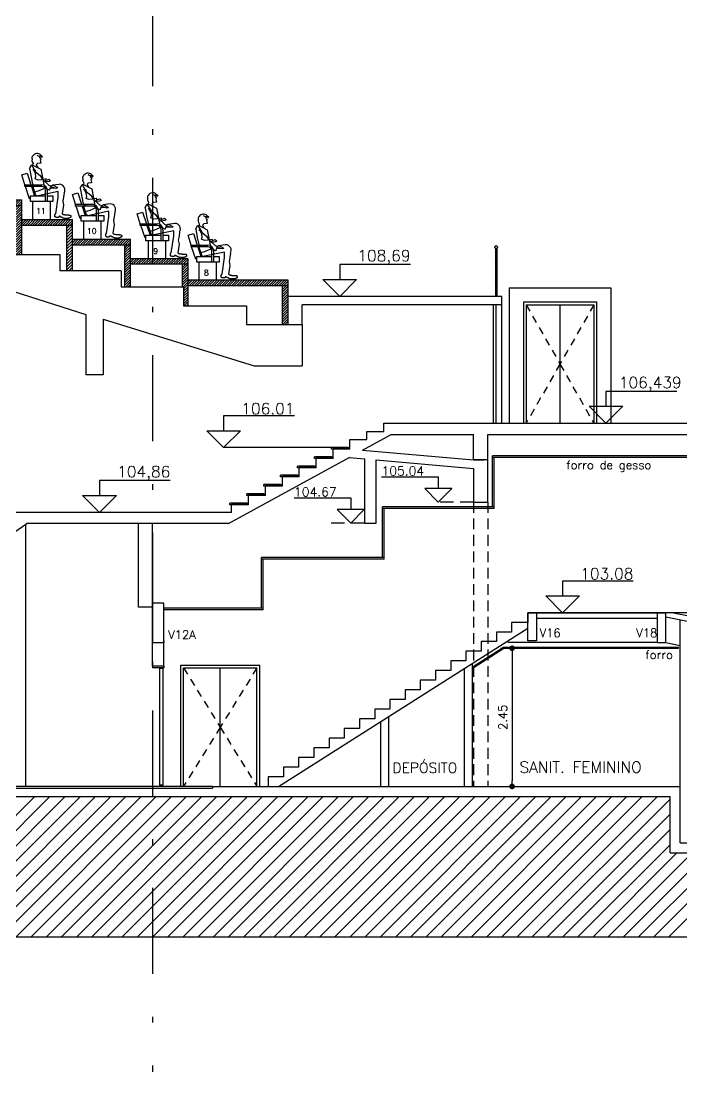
# Model space of a CAD drawing. Extents: x -14 to 107, y -33 to 53.
# Drawn here: x 41.48 to 53.2, y 22.42 to 41.05 of the extents above; entities that cross this region are included whole.
import ezdxf
from ezdxf.enums import TextEntityAlignment as Align

# ---------------------------------------------------------------- set-up
doc = ezdxf.new("R2010")
doc.units = 0
doc.header["$LTSCALE"] = 1.5
doc.header["$MEASUREMENT"] = 0
for name, pattern in [('08CORTEF$0$DASHDOT', [25.4, 12.7, -6.35, 0, -6.35]), ('08CORTEF$0$HIDDEN', [0.375, 0.25, -0.125]), ('08CORTEF$0$HIDDEN2', [4.7625, 3.175, -1.5875])]:
    doc.linetypes.add(name, pattern=pattern)
doc.layers.get('0').update_dxf_attribs({"linetype": 'CONTINUOUS'})
doc.layers.get('DEFPOINTS').update_dxf_attribs({"linetype": 'CONTINUOUS'})
for name, color, linetype in [('08CORTEF$0$A-DSN-16', 6, 'CONTINUOUS'), ('08CORTEF$0$A-ESTRUTURA', 4, 'CONTINUOUS'), ('08CORTEF$0$A-FORRO', 2, 'CONTINUOUS'), ('08CORTEF$0$A-HACHURA', 1, 'CONTINUOUS'), ('08CORTEF$0$A-MOBILIA', 1, 'CONTINUOUS'), ('08CORTEF$0$A-PAREDE', 3, 'CONTINUOUS'), ('08CORTEF$0$A-PISO', 7, 'CONTINUOUS'), ('08CORTEF$0$A-PORTAS', 7, 'CONTINUOUS'), ('08CORTEF$0$COTAS', 1, 'CONTINUOUS'), ('08CORTEF$0$EIXOS', 32, '08CORTEF$0$DASHDOT'), ('08CORTEF$0$ESTRUT-EXIST', 7, '08CORTEF$0$HIDDEN'), ('08CORTEF$0$HACHURA1', 1, 'CONTINUOUS'), ('08CORTEF$0$N-LNHVISTA', 2, 'CONTINUOUS'), ('08CORTEF$0$N-NOTACOES', 7, 'CONTINUOUS'), ('08CORTEF$0$N-TEXTO', 2, 'CONTINUOUS'), ('08CORTEF$0$P-PESSOA', 7, 'CONTINUOUS'), ('08CORTEF$0$PILARNOVO', 4, 'CONTINUOUS')]:
    doc.layers.add(name, color=color, linetype=linetype)
doc.styles.add('08CORTEF$0$COTA', font='simplex.shx')
doc.styles.add('08CORTEF$0$REGUA-080', font='simplex.shx', dxfattribs={"height": 0.2})
doc.styles.add('08CORTEF$0$ROMANS', font='romans')
doc.dimstyles.new('08CORTEF$0$DG060-1', dxfattribs={"dimscale": 0.1, "dimtxt": 1.5, "dimasz": 1, "dimexe": 2, "dimexo": 2.5, "dimgap": 0.9, "dimtad": 1, "dimzin": 0, "dimtxsty": '08CORTEF$0$COTA', "dimblk": 'DOT', "dimcen": 0.09, "dimclrd": 1, "dimclre": 1, "dimclrt": 2, "dimazin": 3, "dimtfac": 1, "dimtdec": 4, "dimtix": 1, "dimtmove": 0, "dimatfit": 3, "dimtvp": 2, "dimtolj": 1, "dimtzin": 0})
pattern_1 = [(45, (29.013647, 25.90768), (-0.022097087, 0.022097087), [])]

# ---------------------------------------------------------------- blocks, each defined once
blk = doc.blocks.new('08CORTEF$0$N-1903')
at = {"layer": '08CORTEF$0$N-NOTACOES', "color": 1}
for p, q in [((0.01255, 0.00562), (0, 0.00562)), ((0, 0.00562), (0, 0.003)), ((-0.003, 0.003), (0.003, 0.003)), ((0, 0), (-0.003, 0.003)), ((0.003, 0.003), (0, 0))]:
    blk.add_line(p, q, dxfattribs=at)
at = {"layer": '08CORTEF$0$N-NOTACOES', "color": 2, "style": '08CORTEF$0$ROMANS'}
blk.add_attdef('COTAC', text='', height=0.002, dxfattribs=at).set_placement((0.00785, 0.00691), align=Align.MIDDLE)
blk = doc.blocks.new('DOT')
at = {"color": 0, "linetype": 'BYBLOCK'}
blk.add_line((-0.5, 0), (-1, 0), dxfattribs=at)
at = {"color": 0, "linetype": 'BYBLOCK', "const_width": 0.5}
blk.add_lwpolyline([(-0.25, 0, 1), (0.25, 0, 1)], format="xyb", close=True, dxfattribs=at)
blk = doc.blocks.new('*D18')
at = {"color": 1, "linetype": 'BYBLOCK'}
for p, q in [((49.985, 29.93), (49.99, 29.93)), ((50.19, 29.83), (50.19, 27.58)), ((49.985, 27.48), (49.99, 27.48))]:
    blk.add_line(p, q, dxfattribs=at)
at = {"layer": 'DEFPOINTS', "color": 0, "linetype": 'BYBLOCK'}
for p in [(50.235, 29.93), (50.19, 27.48), (50.235, 27.48)]:
    blk.add_point(p, dxfattribs=at)
at = {"color": 1, "linetype": 'BYBLOCK', "xscale": 0.1, "yscale": 0.1, "zscale": 0.1}
for p, rotation in [((50.19, 29.93), 90), ((50.19, 27.48), 270)]:
    blk.add_blockref('DOT', p, dxfattribs=dict(at, rotation=rotation))
at = {"color": 2, "linetype": 'BYBLOCK', "insert": (50.025, 28.705), "char_height": 0.15, "attachment_point": 5, "rotation": 90, "style": '08CORTEF$0$COTA'}
blk.add_mtext('\\A1;2.45', dxfattribs=at)
blk = doc.blocks.new('_DOT')
at = {"color": 0, "linetype": 'BYBLOCK'}
blk.add_line((-0.5, 0), (-1, 0), dxfattribs=at)
at = {"color": 0, "linetype": 'BYBLOCK', "const_width": 0.5}
blk.add_lwpolyline([(-0.25, 0, 1), (0.25, 0, 1)], format="xyb", close=True, dxfattribs=at)
blk = doc.blocks.new('08CORTEF$0$PESSOA')
at = {"layer": '08CORTEF$0$A-MOBILIA'}
for p, q in [((-0.974, 0.794), (-0.879, 0.824)), ((-0.92, 0.618), (-0.974, 0.794)), ((-0.879, 0.824), (-0.812, 0.618)), ((-0.92, 0.588), (-0.92, 0.618)), ((-0.92, 0.618), (-0.62, 0.618)), ((-0.62, 0.588), (-0.92, 0.588)), ((-0.836, 0.368), (-0.91, 0.588)), ((-0.82, 0.418), (-0.55, 0.418)), ((-0.82, 0.318), (-0.82, 0.418)), ((-0.55, 0.318), (-0.55, 0.518)), ((-0.52, 0.518), (-0.52, 0.318)), ((-0.52, 0.418), (-0.42, 0.418)), ((-0.42, 0.418), (-0.42, 0.318)), ((-0.82, 0.368), (-0.836, 0.368)), ((-0.42, 0.318), (-0.82, 0.318)), ((-0.78, 0.318), (-0.78, 0)), ((-0.472, 0.318), (-0.472, 0))]:
    blk.add_line(p, q, dxfattribs=at)
at = {"layer": '08CORTEF$0$A-MOBILIA', "extrusion": (5.54832e-28, 1, 0)}
for p, q in [((-0.802, 0.588), (-0.747, 0.418)), ((-0.785, 0.601), (-0.73, 0.431))]:
    blk.add_line(p, q, dxfattribs=at)
at = {"layer": '08CORTEF$0$A-MOBILIA'}
for radius in [0.1, 0.07]:
    blk.add_arc((-0.62, 0.518), radius, 0, 90, dxfattribs=at)
at = {"layer": '08CORTEF$0$P-PESSOA'}
for p, q in [((-0.637, 1.108), (-0.698, 1.138)), ((-0.604, 1.12), (-0.642, 1.136)), ((-0.642, 1.136), (-0.613, 1.101)), ((-0.637, 1.144), (-0.604, 1.12)), ((-0.613, 1.101), (-0.637, 1.12)), ((-0.637, 1.12), (-0.637, 1.108)), ((-0.835, 0.903), (-0.803, 0.969)), ((-0.803, 0.969), (-0.778, 0.974)), ((-0.789, 0.973), (-0.633, 0.893)), ((-0.774, 0.996), (-0.778, 0.974)), ((-0.715, 0.973), (-0.687, 0.921)), ((-0.635, 1), (-0.694, 0.995)), ((-0.641, 1.032), (-0.635, 1)), ((-0.633, 0.893), (-0.57, 0.563)), ((-0.57, 0.605), (-0.56, 0.554)), ((-0.307, 0.624), (-0.431, 0.608)), ((-0.327, 0.495), (-0.68, 0.421)), ((-0.387, 0.559), (-0.471, 0.558))]:
    blk.add_line(p, q, dxfattribs=at)
at = {"layer": '08CORTEF$0$P-PESSOA', "linetype": 'CONTINUOUS'}
for p, q in [((-0.655, 1.135), (-0.656, 1.1)), ((-0.694, 0.995), (-0.715, 0.973)), ((-0.656, 1.1), (-0.63, 1.069)), ((-0.63, 1.069), (-0.646, 1.054)), ((-0.646, 1.054), (-0.641, 1.031)), ((-0.835, 0.903), (-0.809, 0.752)), ((-0.809, 0.752), (-0.783, 0.629)), ((-0.755, 0.865), (-0.779, 0.889)), ((-0.725, 0.802), (-0.755, 0.865)), ((-0.733, 0.723), (-0.721, 0.763)), ((-0.729, 0.811), (-0.732, 0.88)), ((-0.721, 0.763), (-0.729, 0.811)), ((-0.783, 0.629), (-0.766, 0.614)), ((-0.766, 0.614), (-0.727, 0.612)), ((-0.681, 0.701), (-0.733, 0.723)), ((-0.615, 0.707), (-0.681, 0.701)), ((-0.542, 0.72), (-0.615, 0.707)), ((-0.55, 0.662), (-0.542, 0.72)), ((-0.668, 0.507), (-0.748, 0.483)), ((-0.56, 0.554), (-0.668, 0.507)), ((-0.37, 0.103), (-0.327, 0.397)), ((-0.327, 0.397), (-0.327, 0.495)), ((-0.233, 0.397), (-0.246, 0.33)), ((-0.222, 0.476), (-0.233, 0.397)), ((-0.233, 0.256), (-0.255, 0.106)), ((-0.246, 0.33), (-0.233, 0.256)), ((-0.384, 0.054), (-0.384, 0.09)), ((-0.384, 0.09), (-0.382, 0.09)), ((-0.382, 0.054), (-0.384, 0.054)), ((-0.382, 0.094), (-0.38, 0.096)), ((-0.382, 0.09), (-0.382, 0.094)), ((-0.382, 0.053), (-0.382, 0.054)), ((-0.38, 0.051), (-0.382, 0.053)), ((-0.38, 0.096), (-0.378, 0.097)), ((-0.378, 0.049), (-0.38, 0.051)), ((-0.378, 0.097), (-0.377, 0.099)), ((-0.377, 0.047), (-0.378, 0.049)), ((-0.377, 0.099), (-0.377, 0.101)), ((-0.377, 0.101), (-0.375, 0.101)), ((-0.375, 0.045), (-0.377, 0.047)), ((-0.375, 0.101), (-0.375, 0.103)), ((-0.375, 0.103), (-0.37, 0.103)), ((-0.375, 0.044), (-0.375, 0.045)), ((-0.373, 0.044), (-0.375, 0.044)), ((-0.371, 0.042), (-0.373, 0.044)), ((-0.371, 0.106), (-0.37, 0.106)), ((-0.368, 0.042), (-0.371, 0.042)), ((-0.368, 0.04), (-0.368, 0.042)), ((-0.366, 0.04), (-0.368, 0.04)), ((-0.364, 0.038), (-0.366, 0.04)), ((-0.332, 0.038), (-0.364, 0.038)), ((-0.33, 0.04), (-0.332, 0.038)), ((-0.319, 0.04), (-0.33, 0.04)), ((-0.317, 0.042), (-0.319, 0.042)), ((-0.319, 0.042), (-0.319, 0.04)), ((-0.316, 0.044), (-0.317, 0.044)), ((-0.317, 0.044), (-0.317, 0.042)), ((-0.314, 0.045), (-0.316, 0.044)), ((-0.312, 0.045), (-0.314, 0.045)), ((-0.305, 0.058), (-0.312, 0.058)), ((-0.312, 0.058), (-0.312, 0.045)), ((-0.305, 0.056), (-0.305, 0.058)), ((-0.3, 0.056), (-0.305, 0.056)), ((-0.298, 0.054), (-0.3, 0.056)), ((-0.294, 0.054), (-0.298, 0.054)), ((-0.292, 0.053), (-0.294, 0.054)), ((-0.291, 0.053), (-0.292, 0.053)), ((-0.291, 0.051), (-0.291, 0.053)), ((-0.285, 0.051), (-0.291, 0.051)), ((-0.285, 0.047), (-0.285, 0.051)), ((-0.28, 0.047), (-0.285, 0.047)), ((-0.28, 0.045), (-0.28, 0.047)), ((-0.276, 0.044), (-0.28, 0.045)), ((-0.273, 0.044), (-0.276, 0.044)), ((-0.271, 0.042), (-0.273, 0.044)), ((-0.267, 0.042), (-0.271, 0.042)), ((-0.265, 0.04), (-0.267, 0.042)), ((-0.262, 0.04), (-0.265, 0.04)), ((-0.262, 0.038), (-0.262, 0.04)), ((-0.26, 0.036), (-0.262, 0.038)), ((-0.258, 0.036), (-0.26, 0.036)), ((-0.256, 0.035), (-0.258, 0.036)), ((-0.255, 0.035), (-0.256, 0.035)), ((-0.255, 0.106), (-0.255, 0.103)), ((-0.255, 0.103), (-0.251, 0.103)), ((-0.253, 0.033), (-0.255, 0.035)), ((-0.251, 0.033), (-0.253, 0.033)), ((-0.251, 0.103), (-0.251, 0.099)), ((-0.251, 0.099), (-0.247, 0.099)), ((-0.249, 0.031), (-0.251, 0.033)), ((-0.247, 0.031), (-0.249, 0.031)), ((-0.247, 0.099), (-0.247, 0.097)), ((-0.247, 0.097), (-0.246, 0.097)), ((-0.246, 0.029), (-0.247, 0.031)), ((-0.246, 0.097), (-0.246, 0.096)), ((-0.246, 0.096), (-0.244, 0.096)), ((-0.244, 0.029), (-0.246, 0.029)), ((-0.244, 0.096), (-0.242, 0.094)), ((-0.24, 0.027), (-0.244, 0.029)), ((-0.242, 0.094), (-0.238, 0.094)), ((-0.237, 0.027), (-0.24, 0.027)), ((-0.238, 0.094), (-0.237, 0.092)), ((-0.237, 0.092), (-0.235, 0.092)), ((-0.237, 0.026), (-0.237, 0.027)), ((-0.235, 0.024), (-0.237, 0.026)), ((-0.235, 0.092), (-0.233, 0.09)), ((-0.23, 0.024), (-0.235, 0.024)), ((-0.233, 0.09), (-0.222, 0.09)), ((-0.23, 0.022), (-0.23, 0.024)), ((-0.228, 0.022), (-0.23, 0.022)), ((-0.226, 0.02), (-0.228, 0.022)), ((-0.215, 0.02), (-0.226, 0.02)), ((-0.222, 0.09), (-0.222, 0.088)), ((-0.222, 0.088), (-0.215, 0.088)), ((-0.215, 0.088), (-0.215, 0.087)), ((-0.215, 0.087), (-0.21, 0.087)), ((-0.215, 0.019), (-0.215, 0.02)), ((-0.154, 0.019), (-0.215, 0.019)), ((-0.21, 0.087), (-0.208, 0.085)), ((-0.208, 0.085), (-0.199, 0.085)), ((-0.199, 0.085), (-0.197, 0.083)), ((-0.197, 0.083), (-0.181, 0.083)), ((-0.181, 0.083), (-0.177, 0.081)), ((-0.177, 0.081), (-0.14, 0.081)), ((-0.152, 0.02), (-0.154, 0.019)), ((-0.143, 0.02), (-0.152, 0.02)), ((-0.142, 0.022), (-0.143, 0.02)), ((-0.138, 0.024), (-0.142, 0.022)), ((-0.14, 0.081), (-0.138, 0.079)), ((-0.138, 0.079), (-0.124, 0.079)), ((-0.136, 0.024), (-0.138, 0.024)), ((-0.134, 0.026), (-0.136, 0.024)), ((-0.131, 0.026), (-0.134, 0.026)), ((-0.127, 0.027), (-0.131, 0.026)), ((-0.125, 0.029), (-0.127, 0.027)), ((-0.122, 0.029), (-0.125, 0.029)), ((-0.124, 0.079), (-0.122, 0.078)), ((-0.122, 0.078), (-0.109, 0.078)), ((-0.12, 0.031), (-0.122, 0.029)), ((-0.116, 0.031), (-0.12, 0.031)), ((-0.115, 0.033), (-0.116, 0.031)), ((-0.111, 0.035), (-0.115, 0.035)), ((-0.115, 0.035), (-0.115, 0.033)), ((-0.109, 0.036), (-0.111, 0.035)), ((-0.109, 0.078), (-0.107, 0.076)), ((-0.107, 0.036), (-0.109, 0.036)), ((-0.107, 0.076), (-0.107, 0.071)), ((-0.107, 0.071), (-0.106, 0.069)), ((-0.106, 0.04), (-0.107, 0.038)), ((-0.107, 0.038), (-0.107, 0.036)), ((-0.106, 0.069), (-0.106, 0.065)), ((-0.106, 0.065), (-0.104, 0.065)), ((-0.102, 0.04), (-0.106, 0.04)), ((-0.104, 0.065), (-0.104, 0.063)), ((-0.104, 0.063), (-0.102, 0.063)), ((-0.102, 0.063), (-0.102, 0.06)), ((-0.102, 0.06), (-0.1, 0.06)), ((-0.1, 0.042), (-0.102, 0.04)), ((-0.1, 0.06), (-0.1, 0.042))]:
    blk.add_line(p, q, dxfattribs=at)
for points in [[(-0.802, 0.968), (-0.729, 0.847), (-0.647, 0.779), (-0.61, 0.72)], [(-0.791, 1.07), (-0.795, 1.042), (-0.786, 1.023), (-0.774, 0.996)], [(-0.588, 0.699), (-0.493, 0.61), (-0.455, 0.595), (-0.431, 0.61), (-0.393, 0.595), (-0.35, 0.573), (-0.337, 0.558), (-0.362, 0.551), (-0.406, 0.565), (-0.437, 0.573), (-0.468, 0.573), (-0.48, 0.521), (-0.564, 0.557)], [(-0.545, 0.695), (-0.491, 0.717), (-0.468, 0.695), (-0.473, 0.677), (-0.494, 0.676), (-0.549, 0.666)]]:
    blk.add_lwpolyline(points, dxfattribs=at)
at = {"layer": '08CORTEF$0$P-PESSOA'}
for centre, radius, start, end in [((-0.747, 1.089), 0.0477, 127.3399, 202.5127), ((-0.7, 1.08), 0.0897, 45.7873, 148.4559), ((-0.304, 0.528), 0.0964, 327.4435, 91.889), ((-0.686, 0.499), 0.0783, 232.6566, 276.7974), ((-0.734, 0.543), 0.133, 293.608, 293.7502)]:
    blk.add_arc(centre, radius, start, end, dxfattribs=at)

msp = doc.modelspace()

# ---------------------------------------------------------------- hatches: boundary and pattern name
at = {"layer": '08CORTEF$0$A-HACHURA'}
h = msp.add_hatch(dxfattribs=at)
h.set_pattern_fill('ANSI31', color=256, scale=0.25, style=0)
h.set_pattern_definition(pattern_1)
h.paths.add_polyline_path([(41.49, 37.783), (41.39, 37.783), (41.39, 36.91), (41.49, 36.91)])
h.paths.add_polyline_path([(41.49, 37.883), (40.59, 37.883), (40.59, 37.783), (41.49, 37.783)])
h.paths.add_polyline_path([(40.59, 38.134), (40.49, 38.134), (40.49, 37.19), (40.59, 37.19)])
h.paths.add_polyline_path([(40.59, 38.234), (39.69, 38.234), (39.69, 38.134), (40.59, 38.134)])
h = msp.add_hatch(dxfattribs=at)
h.set_pattern_fill('ANSI31', color=256, scale=0.25, style=0)
h.set_pattern_definition(pattern_1)
h.paths.add_polyline_path([(43.421, 37.184), (42.39, 37.184), (42.39, 37.084), (43.421, 37.084)])
h.paths.add_polyline_path([(43.421, 37.084), (43.321, 37.084), (43.321, 36.34), (43.421, 36.34)])
h.paths.add_polyline_path([(43.812, 36.838), (43.421, 36.838), (43.421, 36.738), (43.812, 36.738)])
h.paths.add_polyline_path([(44.441, 36.838), (43.812, 36.838), (43.812, 36.738), (44.441, 36.738)])
h.paths.add_polyline_path([(44.441, 36.738), (44.341, 36.738), (44.341, 36.34), (44.36, 36.34), (44.36, 36), (44.441, 36)])
h.paths.add_polyline_path([(46.216, 36.459), (44.441, 36.459), (44.441, 36.359), (46.216, 36.359)])
h.paths.add_polyline_path([(46.216, 36.359), (46.116, 36.359), (46.116, 35.67), (46.216, 35.67)])
at = {"layer": '08CORTEF$0$HACHURA1'}
h = msp.add_hatch(dxfattribs=at)
h.set_pattern_fill('ANSI31', color=256, scale=0.25, style=0)
h.set_pattern_definition(pattern_1)
h.paths.add_polyline_path([(41.49, 37.532), (41.49, 37.432), (42.39, 37.432), (42.39, 37.532)])
h = msp.add_hatch(dxfattribs=at)
h.set_pattern_fill('ANSI31', color=256, scale=0.3, style=0)
h.set_pattern_definition([(45, (29.013647, 25.90768), (-0.026516504, 0.026516504), [])])
h.paths.add_polyline_path([(42.39, 37.432), (42.29, 37.432), (42.29, 36.62), (42.39, 36.62)])
at = {"layer": '08CORTEF$0$N-LNHVISTA'}
h = msp.add_hatch(dxfattribs=at)
h.set_pattern_fill('AR-SAND', color=256, scale=0.1, style=0)
h.set_pattern_definition([(37.5, (29.01365, 25.90768), (-0.0062993, 0.1926824), [0, -0.152, 0, -0.17, 0, -0.1625]), (7.5, (29.01365, 25.90768), (0.1769777, 0.2822146), [0, -0.082, 0, -0.137, 0, -0.0525]), (327.5, (28.89065, 25.90768), (0.3114142, 0.0005659), [0, -0.05, 0, -0.18, 0, -0.235]), (317.5, (28.89065, 25.90768), (0.3006127, 0.0877676), [0, -0.025, 0, -0.118, 0, -0.135])])
h.paths.add_polyline_path([(55.374, 30.482), (54.433, 30.56), (53.055, 30.56), (55.495, 30.081), (55.495, 30.317), (55.374, 30.322)])

# ---------------------------------------------------------------- linework, layer by layer
at = {"layer": '08CORTEF$0$A-DSN-16', "color": 2}
msp.add_line((54.433, 30.56), (50.472, 30.56), dxfattribs=at)
at = {"layer": '08CORTEF$0$A-ESTRUTURA'}
for p, q in [((42.632, 35.841), (35.494, 38.112)), ((41.087, 36.91), (42.166, 36.91)), ((42.166, 36.91), (42.166, 36.62)), ((43.256, 36.62), (42.166, 36.62)), ((43.256, 36.62), (43.256, 36.34)), ((43.256, 36.34), (44.36, 36.34)), ((44.36, 36.34), (44.36, 36)), ((44.36, 36), (45.48, 36)), ((45.48, 36), (45.48, 35.67)), ((42.632, 34.78), (42.632, 35.841)), ((42.932, 35.767), (45.614, 34.935)), ((42.932, 35.767), (42.932, 34.78)), ((45.48, 35.67), (46.465, 35.67)), ((46.465, 35.67), (46.465, 34.935)), ((45.614, 34.935), (46.465, 34.935)), ((42.932, 34.78), (42.632, 34.78)), ((47.536, 33.441), (48.047, 33.72)), ((48.047, 33.72), (49.507, 33.72)), ((49.507, 33.27), (49.507, 33.72)), ((49.757, 33.27), (49.757, 33.72)), ((49.757, 33.72), (53.657, 33.72)), ((47.536, 33.441), (49.507, 33.27)), ((47.299, 33.311), (47.576, 33.287)), ((47.576, 32.15), (47.576, 33.287)), ((47.776, 32.15), (47.776, 33.269)), ((47.776, 33.269), (49.507, 33.12)), ((49.757, 33.27), (49.507, 33.27)), ((49.757, 32.52), (49.757, 33.27)), ((49.507, 33.12), (49.507, 32.52)), ((49.507, 32.52), (49.757, 32.52)), ((47.576, 32.15), (47.776, 32.15)), ((52.77, 30.46), (50.622, 30.46)), ((46.045, 27.48), (50.472, 30.284)), ((30.824, 27.45), (44.875, 27.45)), ((44.875, 27.48), (53.172, 27.48)), ((44.875, 27.48), (44.875, 27.45)), ((53.172, 26.48), (61.138, 26.48))]:
    msp.add_line(p, q, dxfattribs=at)
for points in [[(47.914, 33.919), (53.59, 33.92), (53.59, 34.095), (53.858, 34.095), (53.858, 34.27), (54.128, 34.27), (54.128, 34.468), (54.398, 34.468), (54.398, 34.643)], [(47.014, 33.49), (47.314, 33.49), (47.314, 33.633), (47.614, 33.633), (47.614, 33.776), (47.914, 33.776), (47.914, 33.919)], [(50.472, 30.56), (50.472, 30.389), (50.182, 30.389), (50.182, 30.218), (49.912, 30.218), (49.912, 30.047), (49.642, 30.047), (49.642, 29.876), (49.372, 29.876)], [(49.372, 29.876), (49.372, 29.705), (49.102, 29.705), (49.102, 29.534), (48.832, 29.534), (48.832, 29.363), (48.562, 29.363), (48.562, 29.192), (48.292, 29.192), (48.292, 29.021), (48.022, 29.021), (48.022, 28.85), (47.752, 28.85), (47.752, 28.679), (47.482, 28.679), (47.482, 28.508), (47.212, 28.508), (47.212, 28.337), (46.942, 28.337), (46.942, 28.166), (46.672, 28.166), (46.672, 27.995), (46.402, 27.995), (46.402, 27.824), (46.132, 27.824), (46.132, 27.653), (45.862, 27.653), (45.862, 27.482)]]:
    msp.add_lwpolyline(points, dxfattribs=at)
for points in [[(43.812, 30.03), (44.012, 30.03), (44.012, 30.73), (43.812, 30.73)], [(50.472, 30.56), (50.622, 30.56), (50.622, 30.06), (50.472, 30.06)]]:
    msp.add_lwpolyline(points, close=True, dxfattribs=at)
at = {"layer": '08CORTEF$0$A-FORRO', "color": 2}
for p, q in [((55.965, 33.34), (49.842, 33.34)), ((55.965, 33.31), (49.842, 33.31)), ((49.872, 32.44), (47.892, 32.44)), ((49.872, 32.41), (47.892, 32.41)), ((47.922, 31.54), (45.742, 31.54)), ((47.922, 31.51), (45.742, 31.51)), ((45.772, 30.64), (44.012, 30.64)), ((45.772, 30.61), (44.012, 30.61))]:
    msp.add_line(p, q, dxfattribs=at)
at = {"layer": '08CORTEF$0$A-FORRO'}
for p, q in [((49.842, 32.44), (49.842, 33.34)), ((49.872, 32.41), (49.872, 33.31)), ((47.892, 31.54), (47.892, 32.44)), ((47.922, 31.51), (47.922, 32.41)), ((45.742, 30.64), (45.742, 31.54)), ((45.772, 30.61), (45.772, 31.51)), ((44.012, 30.06), (44.012, 30.03)), ((49.518, 29.62), (50.039, 29.95)), ((49.518, 29.597), (50.045, 29.93)), ((50.039, 29.95), (53.142, 29.95)), ((50.045, 29.93), (53.142, 29.93)), ((53.142, 29.93), (53.142, 29.95)), ((49.518, 29.597), (49.518, 29.62))]:
    msp.add_line(p, q, dxfattribs=at)
at = {"layer": '08CORTEF$0$A-HACHURA'}
for p, q in [((39.228, 24.807), (41.721, 27.3)), ((39.497, 24.807), (41.991, 27.3)), ((39.767, 24.807), (42.26, 27.3)), ((40.036, 24.807), (42.53, 27.3)), ((40.306, 24.807), (42.799, 27.3)), ((40.575, 24.807), (43.068, 27.3)), ((40.845, 24.807), (43.338, 27.3)), ((41.114, 24.807), (43.607, 27.3)), ((41.383, 24.807), (43.877, 27.3)), ((41.653, 24.807), (44.146, 27.3)), ((41.922, 24.807), (44.416, 27.3)), ((42.192, 24.807), (44.685, 27.3)), ((42.461, 24.807), (44.954, 27.3)), ((42.73, 24.807), (45.224, 27.3)), ((43, 24.807), (45.493, 27.3)), ((43.269, 24.807), (45.763, 27.3)), ((43.539, 24.807), (46.032, 27.3)), ((43.808, 24.807), (46.301, 27.3)), ((44.077, 24.807), (46.571, 27.3)), ((44.347, 24.807), (46.84, 27.3)), ((44.616, 24.807), (47.11, 27.3)), ((44.886, 24.807), (47.379, 27.3)), ((45.155, 24.807), (47.648, 27.3)), ((45.424, 24.807), (47.918, 27.3)), ((45.694, 24.807), (48.187, 27.3)), ((45.963, 24.807), (48.457, 27.3)), ((46.233, 24.807), (48.726, 27.3)), ((46.502, 24.807), (48.995, 27.3)), ((46.772, 24.807), (49.265, 27.3)), ((47.041, 24.807), (49.534, 27.3)), ((47.31, 24.807), (49.804, 27.3)), ((47.58, 24.807), (50.073, 27.3)), ((47.849, 24.807), (50.342, 27.3)), ((48.119, 24.807), (50.612, 27.3)), ((48.388, 24.807), (50.881, 27.3)), ((48.657, 24.807), (51.151, 27.3)), ((48.927, 24.807), (51.42, 27.3)), ((49.196, 24.807), (51.69, 27.3)), ((49.466, 24.807), (51.959, 27.3)), ((49.735, 24.807), (52.228, 27.3)), ((50.004, 24.807), (52.498, 27.3)), ((50.274, 24.807), (52.767, 27.3)), ((50.543, 24.807), (52.992, 27.255)), ((50.813, 24.807), (52.992, 26.986)), ((51.082, 24.807), (52.992, 26.717)), ((51.351, 24.807), (52.992, 26.447)), ((51.621, 24.807), (53.114, 26.3)), ((51.89, 24.807), (53.384, 26.3)), ((52.16, 24.807), (53.653, 26.3)), ((52.429, 24.807), (53.922, 26.3)), ((52.698, 24.807), (54.192, 26.3)), ((52.968, 24.807), (54.461, 26.3)), ((58.05, 24.807), (28.25, 24.807))]:
    msp.add_line(p, q, dxfattribs=at)
at = {"layer": '08CORTEF$0$A-PAREDE'}
for p, q in [((40.59, 37.883), (41.49, 37.883)), ((41.49, 36.91), (41.49, 37.883)), ((40.59, 37.783), (41.49, 37.783)), ((41.49, 37.532), (42.39, 37.532)), ((42.39, 36.62), (42.39, 37.532)), ((41.49, 37.432), (42.39, 37.432)), ((42.29, 36.62), (42.29, 37.432)), ((42.39, 37.184), (43.421, 37.184)), ((43.421, 36.34), (43.421, 37.184)), ((42.39, 37.084), (43.421, 37.084)), ((43.321, 36.34), (43.321, 37.084)), ((44.441, 36.838), (43.421, 36.838)), ((44.441, 36.738), (43.421, 36.738)), ((44.341, 36.34), (44.341, 36.738)), ((44.441, 36), (44.441, 36.838)), ((46.216, 36.459), (44.441, 36.459)), ((46.216, 36.359), (44.441, 36.359)), ((46.116, 35.67), (46.116, 36.359)), ((46.216, 35.67), (46.216, 36.459)), ((46.216, 35.67), (46.216, 36.17)), ((50.009, 36.17), (46.216, 36.17)), ((50.009, 36.02), (50.009, 36.17)), ((50.009, 36.02), (46.465, 36.02)), ((46.465, 35.67), (46.465, 36.02)), ((46.984, 33.46), (46.984, 33.49)), ((47.284, 33.49), (46.984, 33.49)), ((47.314, 33.46), (46.984, 33.46)), ((47.014, 33.49), (47.314, 33.49)), ((47.014, 33.296), (47.014, 33.46)), ((47.314, 33.46), (47.314, 33.49)), ((45.16, 32.14), (47.314, 33.319)), ((46.684, 33.296), (46.684, 33.326)), ((46.984, 33.326), (46.684, 33.326)), ((47.014, 33.296), (46.684, 33.296)), ((46.714, 33.326), (47.014, 33.326)), ((46.714, 33.326), (47.014, 33.326)), ((46.714, 33.131), (46.714, 33.296)), ((46.084, 32.967), (46.084, 32.997)), ((46.384, 32.997), (46.084, 32.997)), ((46.114, 32.997), (46.414, 32.997)), ((46.114, 32.997), (46.414, 32.997)), ((46.384, 33.131), (46.384, 33.161)), ((46.684, 33.161), (46.384, 33.161)), ((46.714, 33.131), (46.384, 33.131)), ((46.414, 33.161), (46.714, 33.161)), ((46.414, 33.161), (46.714, 33.161)), ((46.414, 32.967), (46.414, 33.131)), ((45.784, 32.803), (45.784, 32.833)), ((46.084, 32.833), (45.784, 32.833)), ((46.114, 32.803), (45.784, 32.803)), ((45.814, 32.833), (46.114, 32.833)), ((45.814, 32.639), (45.814, 32.803)), ((46.414, 32.967), (46.084, 32.967)), ((46.114, 32.803), (46.114, 32.967)), ((45.484, 32.639), (45.484, 32.669)), ((45.784, 32.669), (45.484, 32.669)), ((45.814, 32.639), (45.484, 32.639)), ((45.514, 32.669), (45.814, 32.669)), ((45.514, 32.669), (45.814, 32.669)), ((45.514, 32.475), (45.514, 32.639)), ((45.184, 32.475), (45.184, 32.505)), ((45.484, 32.505), (45.184, 32.505)), ((45.514, 32.475), (45.184, 32.475)), ((45.214, 32.505), (45.514, 32.505)), ((45.214, 32.34), (45.214, 32.475)), ((37.745, 29.49), (41.579, 32.14)), ((41.562, 27.48), (41.562, 32.129)), ((45.16, 32.14), (41.579, 32.14)), ((43.562, 30.66), (43.562, 32.14)), ((43.812, 29.61), (43.812, 32.14)), ((43.812, 30.66), (43.562, 30.66)), ((53.172, 26.48), (53.172, 30.435)), ((44.012, 29.61), (44.012, 30.03)), ((49.488, 27.48), (49.488, 29.66)), ((49.348, 27.48), (49.348, 29.572)), ((48.002, 27.48), (48.002, 28.719)), ((47.862, 27.48), (47.862, 28.631))]:
    msp.add_line(p, q, dxfattribs=at)
msp.add_lwpolyline([(45.214, 32.34), (41.164, 32.34), (41.164, 32.304)], dxfattribs=at)
at = {"layer": '08CORTEF$0$A-PISO'}
for p, q in [((44.875, 27.48), (30.824, 27.48)), ((43.992, 27.5), (43.932, 27.5))]:
    msp.add_line(p, q, dxfattribs=at)
at = {"layer": '08CORTEF$0$A-PISO', "color": 5}
for p, q in [((30.974, 27.3), (52.992, 27.3)), ((52.992, 26.3), (52.992, 27.3)), ((52.992, 26.3), (60.835, 26.3))]:
    msp.add_line(p, q, dxfattribs=at)
at = {"layer": '08CORTEF$0$A-PORTAS'}
for p, q in [((44.012, 29.61), (43.812, 29.61)), ((43.812, 29.61), (43.812, 29.58)), ((44.012, 29.58), (43.812, 29.58)), ((43.932, 29.57), (43.932, 27.5)), ((43.992, 29.57), (43.932, 29.57)), ((43.992, 29.57), (43.992, 27.5)), ((44.012, 29.61), (44.012, 29.58))]:
    msp.add_line(p, q, dxfattribs=at)
at = {"layer": '08CORTEF$0$EIXOS', "ltscale": 0.08}
msp.add_line((43.812, 44.569), (43.812, 22.417), dxfattribs=at)
at = {"layer": '08CORTEF$0$ESTRUT-EXIST', "color": 2, "linetype": '08CORTEF$0$HIDDEN2', "ltscale": 0.04}
for p, q in [((49.507, 33.27), (49.757, 33.27)), ((49.507, 32.52), (49.507, 27.48)), ((49.757, 32.52), (49.757, 27.48))]:
    msp.add_line(p, q, dxfattribs=at)
at = {"layer": '08CORTEF$0$N-LNHVISTA', "color": 1}
for p, q in [((49.897, 37.024), (49.897, 36.17)), ((49.922, 37.024), (49.922, 36.17))]:
    msp.add_line(p, q, dxfattribs=at)
at = {"layer": '08CORTEF$0$N-LNHVISTA', "color": 7}
for p, q in [((50.14, 36.32), (51.94, 36.32)), ((50.14, 36.32), (50.14, 33.92)), ((51.94, 36.32), (51.94, 33.92)), ((49.859, 33.92), (49.859, 36.02)), ((49.909, 33.92), (49.909, 36.02)), ((50.009, 33.92), (50.009, 36.02)), ((50.39, 36.07), (50.39, 33.92)), ((50.39, 36.07), (51.69, 36.07)), ((50.44, 36.02), (51.64, 36.02)), ((50.44, 36.02), (50.44, 33.92)), ((51.04, 36.02), (51.04, 33.92)), ((51.64, 36.02), (51.64, 33.92)), ((51.69, 36.07), (51.69, 33.92)), ((44.312, 29.63), (45.712, 29.63)), ((44.312, 27.48), (44.312, 29.63)), ((44.362, 27.48), (44.362, 29.58)), ((44.362, 29.58), (45.662, 29.58)), ((45.012, 27.48), (45.012, 29.58)), ((45.662, 27.48), (45.662, 29.58)), ((45.712, 27.48), (45.712, 29.63))]:
    msp.add_line(p, q, dxfattribs=at)
at = {"layer": '08CORTEF$0$N-LNHVISTA', "color": 7, "linetype": '08CORTEF$0$HIDDEN', "ltscale": 0.35}
for p, q in [((50.44, 36.02), (51.04, 34.97)), ((51.64, 36.02), (51.04, 34.97)), ((51.04, 34.97), (50.44, 33.92)), ((51.04, 34.97), (51.64, 33.92)), ((44.362, 29.58), (45.012, 28.53)), ((45.662, 29.58), (45.012, 28.53)), ((45.012, 28.53), (44.362, 27.48)), ((45.012, 28.53), (45.662, 27.48))]:
    msp.add_line(p, q, dxfattribs=at)
at = {"layer": '08CORTEF$0$N-LNHVISTA', "color": 1, "ltscale": 0.03}
for p, q in [((52.77, 30.03), (50.116, 30.03)), ((52.92, 30.03), (53.172, 29.977))]:
    msp.add_line(p, q, dxfattribs=at)
at = {"layer": '08CORTEF$0$N-LNHVISTA'}
for centre, radius in [((49.909, 37.045), 0.025), ((49.909, 36.745), 0.0125), ((49.909, 36.445), 0.0125)]:
    msp.add_circle(centre, radius, dxfattribs=at)
at = {"layer": '08CORTEF$0$N-TEXTO'}
msp.add_line((47.014, 33.49), (45.068, 33.49), dxfattribs=at)
at = {"layer": '08CORTEF$0$N-TEXTO', "color": 7, "linetype": '08CORTEF$0$HIDDEN2', "ltscale": 0.05}
for p, q in [((49.507, 32.52), (48.879, 32.52)), ((47.576, 32.15), (46.948, 32.15))]:
    msp.add_line(p, q, dxfattribs=at)
at = {"layer": '08CORTEF$0$PILARNOVO', "linetype": 'BYBLOCK'}
for p, q in [((50.622, 30.56), (52.92, 30.56)), ((52.77, 30.03), (52.77, 30.56)), ((52.92, 30.03), (52.92, 30.56)), ((52.92, 30.485), (58.647, 29.359)), ((53.055, 30.56), (61.766, 28.848)), ((52.77, 30.03), (52.92, 30.03)), ((52.77, 30.03), (52.92, 30.03))]:
    msp.add_line(p, q, dxfattribs=at)

# ---------------------------------------------------------------- block references
at = {"layer": '08CORTEF$0$N-LNHVISTA', "xscale": 100, "yscale": 100, "zscale": 100}
for p, values in [((47.132, 36.17), {'COTAC': '108,69'}), ((51.856, 33.92), {'COTAC': '106,439'}), ((45.072, 33.487), {'COTAC': '106.01'}), ((42.869, 32.34), {'COTAC': '104,86'}), ((51.086, 30.56), {'COTAC': '103.08'})]:
    msp.add_blockref('08CORTEF$0$N-1903', p, dxfattribs=at).add_auto_attribs(values)
at = {"layer": '08CORTEF$0$N-LNHVISTA'}
ref = msp.add_blockref('08CORTEF$0$N-1903', (48.879, 32.52), dxfattribs=dict(at, xscale=-80, yscale=80, zscale=80))
ref.add_attrib('COTAC', '105.04', dxfattribs={"layer": '08CORTEF$0$N-NOTACOES', "color": 2, "height": 0.16, "style": '08CORTEF$0$ROMANS'}).set_placement((48.251, 33.073), align=Align.MIDDLE)
ref = msp.add_blockref('08CORTEF$0$N-1903', (47.327, 32.15), dxfattribs=dict(at, xscale=-80, yscale=80, zscale=80))
ref.add_attrib('COTAC', '104.67', dxfattribs={"layer": '08CORTEF$0$N-NOTACOES', "color": 2, "height": 0.16, "style": '08CORTEF$0$ROMANS'}).set_placement((46.699, 32.703), align=Align.MIDDLE)
at = {"layer": '08CORTEF$0$P-PESSOA'}
for p in [(42.464, 37.532), (43.364, 37.184), (44.514, 36.838), (45.414, 36.459)]:
    msp.add_blockref('08CORTEF$0$PESSOA', p, dxfattribs=at)

# ---------------------------------------------------------------- texts
at = {"layer": '08CORTEF$0$N-TEXTO', "color": 2, "style": '08CORTEF$0$REGUA-080'}
for s, height, p in [('11', 0.1, (41.746, 37.636)), ('10', 0.1, (42.646, 37.277)), ('9', 0.1, (43.824, 36.921)), ('8', 0.1, (44.724, 36.541)), ('forro de gesso', 0.15, (51.151, 33.106)), ('V12A', 0.15, (44.089, 30.096)), ('V16', 0.15, (50.679, 30.128)), ('V18', 0.15, (52.393, 30.128)), ('forro', 0.15, (52.554, 29.741))]:
    msp.add_text(s, height=height, dxfattribs=at).set_placement(p)
at = {"layer": '08CORTEF$0$N-TEXTO', "color": 3, "style": '08CORTEF$0$REGUA-080'}
for s, height, p in [('DEPÓSITO', 0.18, (48.068, 27.721)), ('SANIT. FEMININO', 0.2, (50.321, 27.721))]:
    msp.add_text(s, height=height, dxfattribs=at).set_placement(p)

# ---------------------------------------------------------------- dimensions: what is measured, and where the dimension line sits
at = {"layer": '08CORTEF$0$COTAS'}
dim = msp.add_linear_dim(base=(50.19, 27.48), p1=(50.235, 29.93), p2=(50.235, 27.48), angle=90, dimstyle='08CORTEF$0$DG060-1', dxfattribs=at)
dim.commit()
dim.dimension.update_dxf_attribs({"geometry": '*D18', "text_midpoint": (50.025, 28.705)})

doc.saveas('drawing.dxf')
